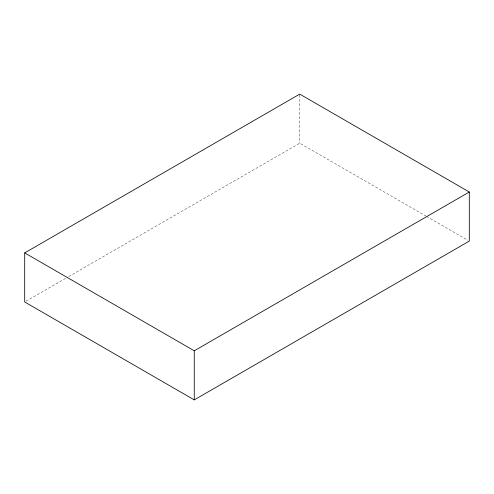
<?xml version="1.0" encoding="UTF-8"?>
<svg xmlns="http://www.w3.org/2000/svg" width="494" height="494" viewBox="0 0 494 494"><rect width="100%" height="100%" fill="white"/><g stroke="black" fill="none" stroke-linecap="round" stroke-linejoin="round"><path stroke-width="0.37" stroke-dasharray="2.47 1.85" d="M26.034 301.217L66.091 278.091M68.759 276.547L299.735 143.198L425.908 216.045M426.575 216.428L467.966 240.325M299.735 94.885L299.735 143.198"/><path stroke-width="0.74" d="M24.7 252.903L299.735 94.113L469.3 192.012L469.3 241.097L194.266 399.887L24.7 301.988L24.7 252.903L194.266 350.802L469.3 192.012M194.266 350.802L194.266 399.887"/></g></svg>
